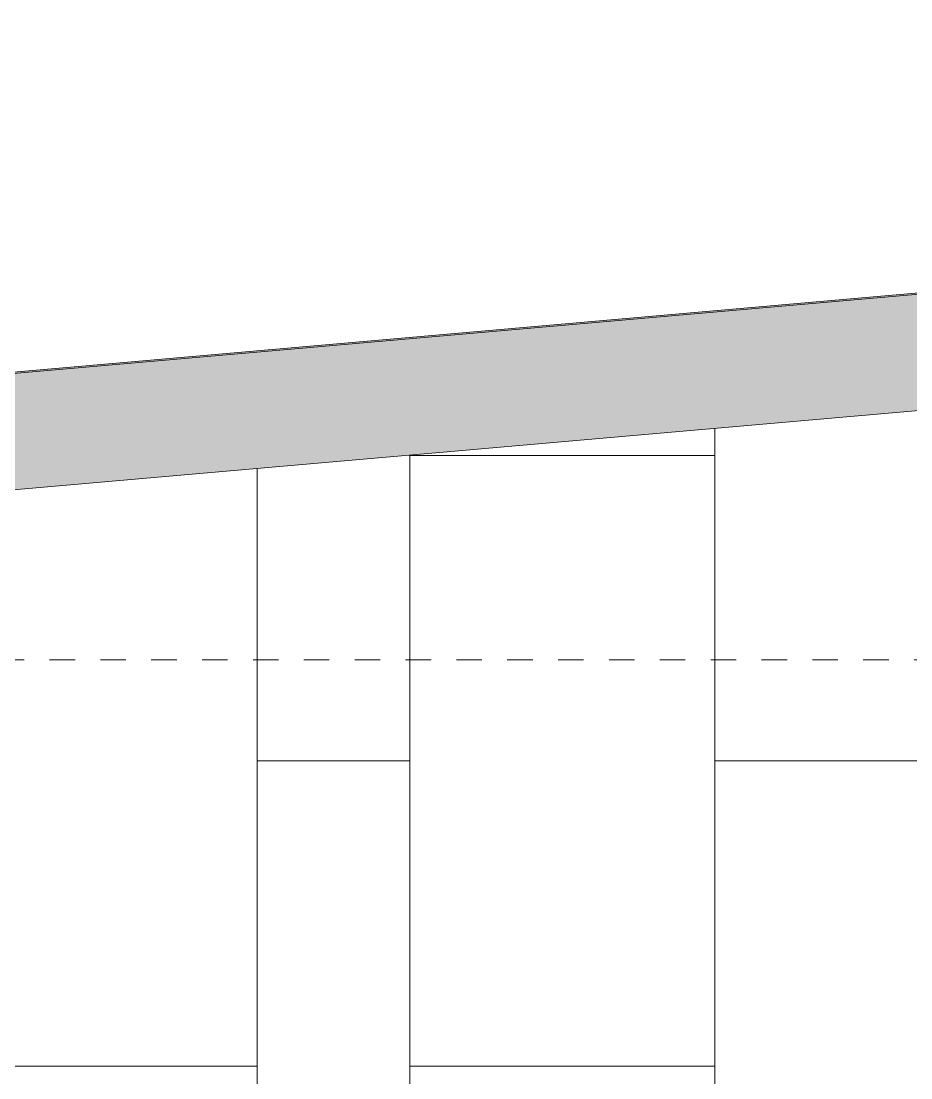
# Model space of a CAD drawing. Header units: metres. Extents: x -4613 to -4328, y -1 to 30.
# Drawn here: x -4574.042 to -4570.543, y 13.597 to 17.751 of the extents above; entities that cross this region are included whole.
import ezdxf

# ---------------------------------------------------------------- set-up
doc = ezdxf.new("R2010")
doc.units = ezdxf.units.M
doc.linetypes.add('AEC_Center', pattern=[0.024, 0.012, -0.004, 0.004, -0.004])
for name, color, linetype, lineweight in [('A-FLOR-LEVL', 51, 'Continuous', 5), ('A-ROOF', 132, 'Continuous', 5), ('A-WALL-PATT', 111, 'Continuous', 5)]:
    doc.layers.add(name, color=color, linetype=linetype, lineweight=lineweight)

# ---------------------------------------------------------------- blocks, each defined once
blk = doc.blocks.new('Roof Gutters3 - Roof Gutters-1885272-SOUTH WEST')
at = {"layer": 'A-ROOF'}
for points in [[(-4578.0959, 16.0147), (-4558.3046, 17.7462), (-4558.3048, 17.7515), (-4578.0965, 16.0199)], [(-4578.0562, 15.5604), (-4558.3046, 17.2885), (-4558.3046, 17.7462), (-4578.0959, 16.0147), (-4578.0652, 15.6635)]]:
    blk.add_hatch(color=256, dxfattribs=at).paths.add_polyline_path(points)
for p, q in [((-4558.3048, 17.7515), (-4578.0965, 16.0199)), ((-4558.3046, 17.7462), (-4578.0959, 16.0147)), ((-4558.3046, 17.2885), (-4578.0562, 15.5604))]:
    blk.add_line(p, q, dxfattribs=at)

msp = doc.modelspace()

# ---------------------------------------------------------------- hatches: boundary and pattern name
at = {"layer": 'A-WALL-PATT'}
h = msp.add_hatch(dxfattribs=at)
h.set_pattern_fill('FP_2', color=256, style=0, pattern_type=2)
h.set_pattern_definition([(90, (-4536.517, 7.64), (-6, 4e-16), [1.2, -1.2]), (90, (-4535.317, 7.64), (-6, 4e-16), [1.2, -1.2]), (90, (-4534.117, 7.64), (-6, 4e-16), [1.2, -1.2]), (90, (-4535.317, 8.84), (-6, 4e-16), [1.2, -1.2]), (90, (-4534.117, 8.84), (-6, 4e-16), [1.2, -1.2]), (180, (-4535.317, 8.84), (-3e-16, -2.4), [1.2, -4.8]), (180, (-4534.117, 10.04), (-3e-16, -2.4), [1.2, -4.8]), (90, (-4534.117, 7.64), (-6, 4e-16), [1.2, -1.2]), (90, (-4532.917, 7.64), (-6, 4e-16), [1.2, -1.2]), (90, (-4532.317, 7.64), (-6, 4e-16), [1.2, -1.2]), (90, (-4532.917, 8.84), (-6, 4e-16), [1.2, -1.2]), (90, (-4532.317, 8.84), (-6, 4e-16), [1.2, -1.2]), (180, (-4532.917, 8.84), (-3e-16, -2.4), [1.2, -4.8]), (180, (-4532.317, 10.04), (-3e-16, -2.4), [0.6, -5.4]), (90, (-4537.117, 7.64), (-6, 4e-16), [1.2, -1.2]), (90, (-4536.517, 7.64), (-6, 4e-16), [1.2, -1.2]), (90, (-4537.117, 8.84), (-6, 4e-16), [1.2, -1.2]), (90, (-4536.517, 8.84), (-6, 4e-16), [1.2, -1.2]), (180, (-4537.117, 8.84), (-3e-16, -2.4), [1.2, -4.8]), (180, (-4536.517, 10.04), (-3e-16, -2.4), [0.6, -5.4]), (90, (-4536.517, 7.64), (-6, 4e-16), [1.2, -1.2]), (90, (-4538.317, 7.64), (-6, 4e-16), [1.2, -1.2])])
h.paths.add_polyline_path([(-4575.1846, 6.44), (-4558.408, 6.44), (-4553.0561, 7.64), (-4550.9566, 7.64), (-4550.9561, 7.7075), (-4541.4712, 7.7062), (-4541.4711, 7.64), (-4538.5136, 7.64), (-4538.5136, 15.5996), (-4538.5493, 15.6027), (-4538.5532, 15.5604), (-4558.305, 17.2884), (-4575.1846, 15.8117), (-4575.1846, 6.5667)])

# ---------------------------------------------------------------- linework, layer by layer
at = {"layer": 'A-FLOR-LEVL', "linetype": 'AEC_Center'}
msp.add_line((-4612.1304, 15.24), (-4477.3218, 15.24), dxfattribs=at)

# ---------------------------------------------------------------- block references
at = {"layer": 'A-ROOF'}
msp.add_blockref('Roof Gutters3 - Roof Gutters-1885272-SOUTH WEST', (0, 0), dxfattribs=at)

doc.saveas('drawing.dxf')
